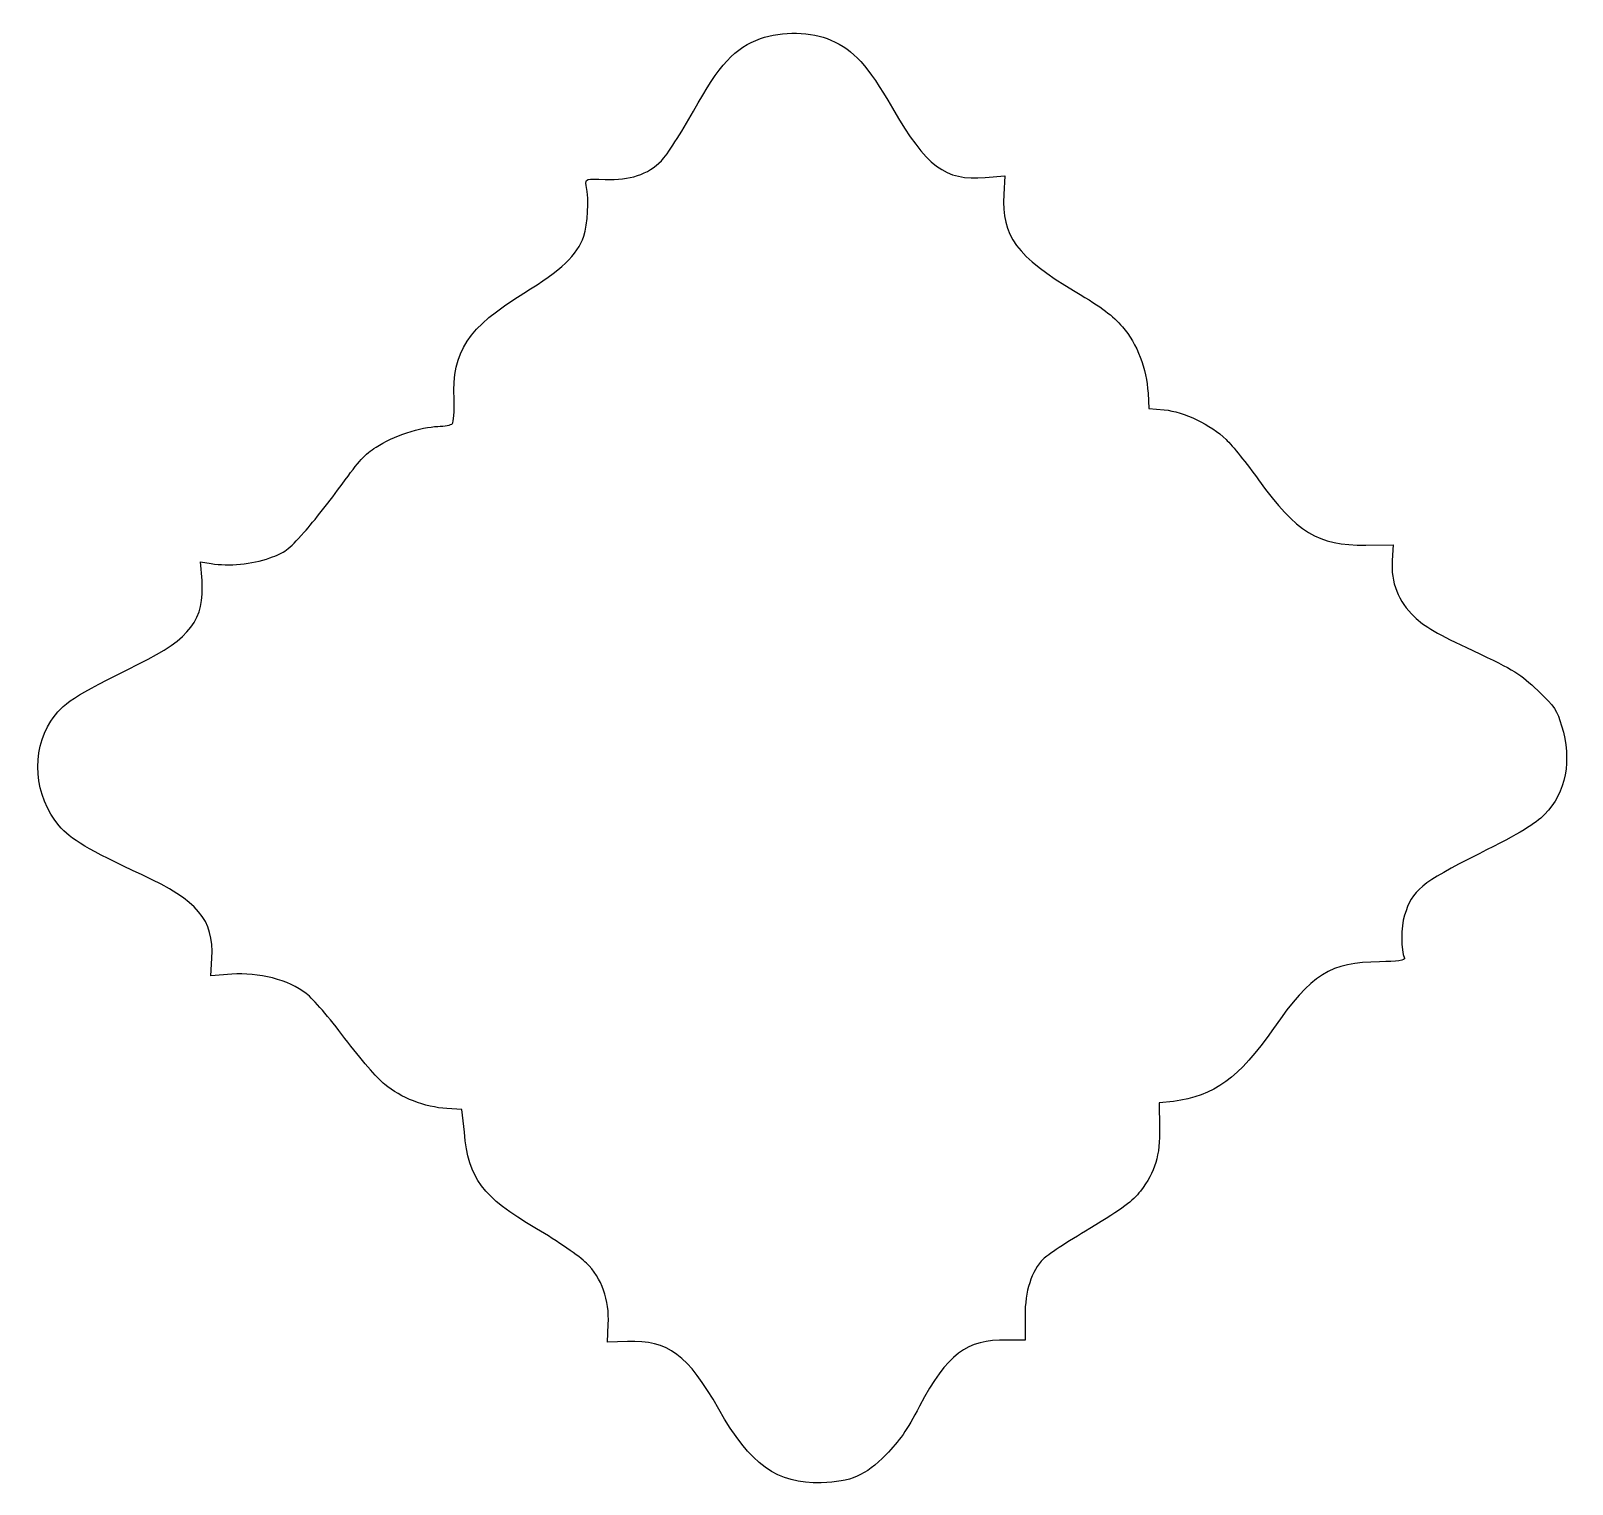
# Model space of a CAD drawing. Header units: centimetres. Extents: x -9.4 to 9.3, y -8.8 to 8.8.
import ezdxf

# ---------------------------------------------------------------- set-up
doc = ezdxf.new("R2010")
doc.units = ezdxf.units.CM
doc.header["$MEASUREMENT"] = 0
doc.layers.add('Layer 1', color=7, linetype='Continuous')

msp = doc.modelspace()

# ---------------------------------------------------------------- linework, layer by layer
at = {"layer": 'Layer 1'}
msp.add_open_spline([(-9.11865, 0.46266), (-9.36206, 0.09361), (-9.3219, -0.44984), (-9.01911, -0.80614), (-9.01911, -0.80614), (-8.88282, -0.96948), (-8.66454, -1.09959), (-8.01301, -1.40264), (-8.01301, -1.40264), (-7.33896, -1.71296), (-7.14214, -1.94556), (-7.1676, -2.40981), (-7.1676, -2.40981), (-7.1676, -2.40981), (-7.17798, -2.62694), (-7.17798, -2.62694), (-7.17798, -2.62694), (-7.17798, -2.62694), (-6.92621, -2.60705), (-6.92621, -2.60705), (-6.92621, -2.60705), (-6.60717, -2.57903), (-6.22953, -2.67767), (-6.0234, -2.84033), (-6.0234, -2.84033), (-5.93288, -2.91429), (-5.74875, -3.12456), (-5.55416, -3.38462), (-5.55416, -3.38462), (-5.35961, -3.63969), (-5.16787, -3.86236), (-5.0698, -3.94374), (-5.0698, -3.94374), (-4.88115, -4.10407), (-4.58319, -4.21845), (-4.31859, -4.23585), (-4.31859, -4.23585), (-4.31859, -4.23585), (-4.13638, -4.24657), (-4.13638, -4.24657), (-4.13638, -4.24657), (-4.13638, -4.24657), (-4.10627, -4.52318), (-4.10627, -4.52318), (-4.10627, -4.52318), (-4.05085, -5.09641), (-3.89927, -5.29452), (-3.23186, -5.69222), (-3.23186, -5.69222), (-2.97594, -5.84442), (-2.70724, -6.02893), (-2.62665, -6.10798), (-2.62665, -6.10798), (-2.44028, -6.29078), (-2.34542, -6.5568), (-2.36253, -6.85133), (-2.36253, -6.85133), (-2.36253, -6.85133), (-2.37291, -7.06846), (-2.37291, -7.06846), (-2.37291, -7.06846), (-2.37291, -7.06846), (-2.12851, -7.06111), (-2.12851, -7.06111), (-2.12851, -7.06111), (-1.63225, -7.04386), (-1.39856, -7.21872), (-1.02299, -7.87868), (-1.02299, -7.87868), (-0.64229, -8.55354), (-0.31072, -8.78983), (0.22046, -8.77224), (0.22046, -8.77224), (0.58208, -8.76127), (0.7535, -8.68727), (1.003, -8.43291), (1.003, -8.43291), (1.17099, -8.26166), (1.25464, -8.14111), (1.41145, -7.84523), (1.41145, -7.84523), (1.74957, -7.20833), (1.97742, -7.0365), (2.4714, -7.04172), (2.4714, -7.04172), (2.4714, -7.04172), (2.69343, -7.04207), (2.69343, -7.04207), (2.69343, -7.04207), (2.69343, -7.04207), (2.69059, -6.74773), (2.69059, -6.74773), (2.69059, -6.74773), (2.69022, -6.45088), (2.76769, -6.20566), (2.91344, -6.05707), (2.91344, -6.05707), (2.95049, -6.01929), (3.20087, -5.85473), (3.47618, -5.68992), (3.47618, -5.68992), (3.88291, -5.44153), (3.99189, -5.36065), (4.09046, -5.23497), (4.09046, -5.23497), (4.26785, -5.00375), (4.32826, -4.8011), (4.32257, -4.46937), (4.32257, -4.46937), (4.32257, -4.46937), (4.31716, -4.16757), (4.31716, -4.16757), (4.31716, -4.16757), (4.31716, -4.16757), (4.48911, -4.14845), (4.48911, -4.14845), (4.48911, -4.14845), (4.98242, -4.08383), (5.2822, -3.86889), (5.70295, -3.26363), (5.70295, -3.26363), (6.16555, -2.60059), (6.39122, -2.46121), (6.98987, -2.45544), (6.98987, -2.45544), (7.1994, -2.45342), (7.30402, -2.43744), (7.29129, -2.41012), (7.29129, -2.41012), (7.24547, -2.31577), (7.24525, -2.03388), (7.29127, -1.89124), (7.29127, -1.89124), (7.38812, -1.58596), (7.48213, -1.50523), (8.19464, -1.14661), (8.19464, -1.14661), (8.70603, -0.88723), (8.87469, -0.78582), (8.98832, -0.66997), (8.98832, -0.66997), (9.25018, -0.40302), (9.32378, -0.01564), (9.19497, 0.40721), (9.19497, 0.40721), (9.14079, 0.59378), (9.11546, 0.63345), (8.90647, 0.8335), (8.90647, 0.8335), (8.69497, 1.03602), (8.63472, 1.07535), (8.12099, 1.31737), (8.12099, 1.31737), (7.69497, 1.51782), (7.52691, 1.61349), (7.41106, 1.72713), (7.41106, 1.72713), (7.21719, 1.91236), (7.12261, 2.14844), (7.14253, 2.41057), (7.14253, 2.41057), (7.14253, 2.41057), (7.15567, 2.60028), (7.15567, 2.60028), (7.15567, 2.60028), (7.15567, 2.60028), (6.82142, 2.59706), (6.82142, 2.59706), (6.82142, 2.59706), (6.23773, 2.59144), (5.9868, 2.74368), (5.52158, 3.3878), (5.52158, 3.3878), (5.38249, 3.58354), (5.20325, 3.80383), (5.1277, 3.87794), (5.1277, 3.87794), (4.94385, 4.05828), (4.61804, 4.21479), (4.37834, 4.23743), (4.37834, 4.23743), (4.37834, 4.23743), (4.19109, 4.25309), (4.19109, 4.25309), (4.19109, 4.25309), (4.19109, 4.25309), (4.1818, 4.4401), (4.1818, 4.4401), (4.1818, 4.4401), (4.164, 4.73429), (4.05131, 5.03755), (3.87221, 5.24288), (3.87221, 5.24288), (3.74861, 5.38388), (3.63553, 5.4701), (3.2993, 5.67142), (3.2993, 5.67142), (2.58923, 6.09615), (2.40471, 6.34633), (2.4323, 6.84801), (2.4323, 6.84801), (2.4323, 6.84801), (2.44511, 7.07265), (2.44511, 7.07265), (2.44511, 7.07265), (2.44511, 7.07265), (2.20831, 7.05291), (2.20831, 7.05291), (2.20831, 7.05291), (1.71722, 7.01574), (1.4986, 7.18078), (1.08259, 7.89522), (1.08259, 7.89522), (0.77565, 8.42362), (0.62183, 8.59426), (0.33622, 8.72123), (0.33622, 8.72123), (0.10572, 8.82378), (-0.25609, 8.83277), (-0.51711, 8.73795), (-0.51711, 8.73795), (-0.8254, 8.63021), (-1.01548, 8.42132), (-1.32937, 7.8595), (-1.32937, 7.8595), (-1.47402, 7.59616), (-1.65102, 7.32504), (-1.71772, 7.25704), (-1.71772, 7.25704), (-1.88076, 7.09082), (-2.09959, 7.01886), (-2.39907, 7.03094), (-2.39907, 7.03094), (-2.63117, 7.04118), (-2.64361, 7.03857), (-2.62788, 6.95889), (-2.62788, 6.95889), (-2.59365, 6.77212), (-2.60844, 6.49507), (-2.65935, 6.34241), (-2.65935, 6.34241), (-2.73696, 6.11216), (-2.92485, 5.93572), (-3.38612, 5.65188), (-3.38612, 5.65188), (-4.06559, 5.23122), (-4.25495, 4.9475), (-4.23188, 4.36647), (-4.23188, 4.36647), (-4.22797, 4.21933), (-4.23418, 4.08705), (-4.25147, 4.06942), (-4.25147, 4.06942), (-4.26629, 4.05431), (-4.34597, 4.03858), (-4.42826, 4.03529), (-4.42826, 4.03529), (-4.63028, 4.03085), (-4.97345, 3.91777), (-5.17674, 3.78609), (-5.17674, 3.78609), (-5.31556, 3.69495), (-5.37974, 3.62448), (-5.589, 3.33558), (-5.589, 3.33558), (-5.72439, 3.14718), (-5.93142, 2.88574), (-6.04738, 2.75241), (-6.04738, 2.75241), (-6.24734, 2.53345), (-6.2795, 2.5057), (-6.46598, 2.44153), (-6.46598, 2.44153), (-6.67977, 2.36463), (-6.96143, 2.33947), (-7.17628, 2.37232), (-7.17628, 2.37232), (-7.17628, 2.37232), (-7.30371, 2.39354), (-7.30371, 2.39354), (-7.30371, 2.39354), (-7.30371, 2.39354), (-7.28658, 2.16919), (-7.28658, 2.16919), (-7.28658, 2.16919), (-7.25455, 1.69302), (-7.422, 1.46689), (-8.05265, 1.15647), (-8.05265, 1.15647), (-8.85955, 0.75703), (-8.9711, 0.68361), (-9.11865, 0.46266)], degree=3, knots=[0, 0, 0, 0, 0.01351351, 0.01351351, 0.01351351, 0.01351351, 0.02702703, 0.02702703, 0.02702703, 0.02702703, 0.04054054, 0.04054054, 0.04054054, 0.04054054, 0.05405405, 0.05405405, 0.05405405, 0.05405405, 0.06756757, 0.06756757, 0.06756757, 0.06756757, 0.08108108, 0.08108108, 0.08108108, 0.08108108, 0.09459459, 0.09459459, 0.09459459, 0.09459459, 0.10810811, 0.10810811, 0.10810811, 0.10810811, 0.12162162, 0.12162162, 0.12162162, 0.12162162, 0.13513514, 0.13513514, 0.13513514, 0.13513514, 0.14864865, 0.14864865, 0.14864865, 0.14864865, 0.16216216, 0.16216216, 0.16216216, 0.16216216, 0.17567568, 0.17567568, 0.17567568, 0.17567568, 0.18918919, 0.18918919, 0.18918919, 0.18918919, 0.2027027, 0.2027027, 0.2027027, 0.2027027, 0.21621622, 0.21621622, 0.21621622, 0.21621622, 0.22972973, 0.22972973, 0.22972973, 0.22972973, 0.24324324, 0.24324324, 0.24324324, 0.24324324, 0.25675676, 0.25675676, 0.25675676, 0.25675676, 0.27027027, 0.27027027, 0.27027027, 0.27027027, 0.28378378, 0.28378378, 0.28378378, 0.28378378, 0.2972973, 0.2972973, 0.2972973, 0.2972973, 0.31081081, 0.31081081, 0.31081081, 0.31081081, 0.32432432, 0.32432432, 0.32432432, 0.32432432, 0.33783784, 0.33783784, 0.33783784, 0.33783784, 0.35135135, 0.35135135, 0.35135135, 0.35135135, 0.36486486, 0.36486486, 0.36486486, 0.36486486, 0.37837838, 0.37837838, 0.37837838, 0.37837838, 0.39189189, 0.39189189, 0.39189189, 0.39189189, 0.40540541, 0.40540541, 0.40540541, 0.40540541, 0.41891892, 0.41891892, 0.41891892, 0.41891892, 0.43243243, 0.43243243, 0.43243243, 0.43243243, 0.44594595, 0.44594595, 0.44594595, 0.44594595, 0.45945946, 0.45945946, 0.45945946, 0.45945946, 0.47297297, 0.47297297, 0.47297297, 0.47297297, 0.48648649, 0.48648649, 0.48648649, 0.48648649, 0.5, 0.5, 0.5, 0.5, 0.51351351, 0.51351351, 0.51351351, 0.51351351, 0.52702703, 0.52702703, 0.52702703, 0.52702703, 0.54054054, 0.54054054, 0.54054054, 0.54054054, 0.55405405, 0.55405405, 0.55405405, 0.55405405, 0.56756757, 0.56756757, 0.56756757, 0.56756757, 0.58108108, 0.58108108, 0.58108108, 0.58108108, 0.59459459, 0.59459459, 0.59459459, 0.59459459, 0.60810811, 0.60810811, 0.60810811, 0.60810811, 0.62162162, 0.62162162, 0.62162162, 0.62162162, 0.63513514, 0.63513514, 0.63513514, 0.63513514, 0.64864865, 0.64864865, 0.64864865, 0.64864865, 0.66216216, 0.66216216, 0.66216216, 0.66216216, 0.67567568, 0.67567568, 0.67567568, 0.67567568, 0.68918919, 0.68918919, 0.68918919, 0.68918919, 0.7027027, 0.7027027, 0.7027027, 0.7027027, 0.71621622, 0.71621622, 0.71621622, 0.71621622, 0.72972973, 0.72972973, 0.72972973, 0.72972973, 0.74324324, 0.74324324, 0.74324324, 0.74324324, 0.75675676, 0.75675676, 0.75675676, 0.75675676, 0.77027027, 0.77027027, 0.77027027, 0.77027027, 0.78378378, 0.78378378, 0.78378378, 0.78378378, 0.7972973, 0.7972973, 0.7972973, 0.7972973, 0.81081081, 0.81081081, 0.81081081, 0.81081081, 0.82432432, 0.82432432, 0.82432432, 0.82432432, 0.83783784, 0.83783784, 0.83783784, 0.83783784, 0.85135135, 0.85135135, 0.85135135, 0.85135135, 0.86486486, 0.86486486, 0.86486486, 0.86486486, 0.87837838, 0.87837838, 0.87837838, 0.87837838, 0.89189189, 0.89189189, 0.89189189, 0.89189189, 0.90540541, 0.90540541, 0.90540541, 0.90540541, 0.91891892, 0.91891892, 0.91891892, 0.91891892, 0.93243243, 0.93243243, 0.93243243, 0.93243243, 0.94594595, 0.94594595, 0.94594595, 0.94594595, 0.95945946, 0.95945946, 0.95945946, 0.95945946, 0.97297297, 0.97297297, 0.97297297, 0.97297297, 1, 1, 1, 1], dxfattribs=at)

doc.saveas('drawing.dxf')
